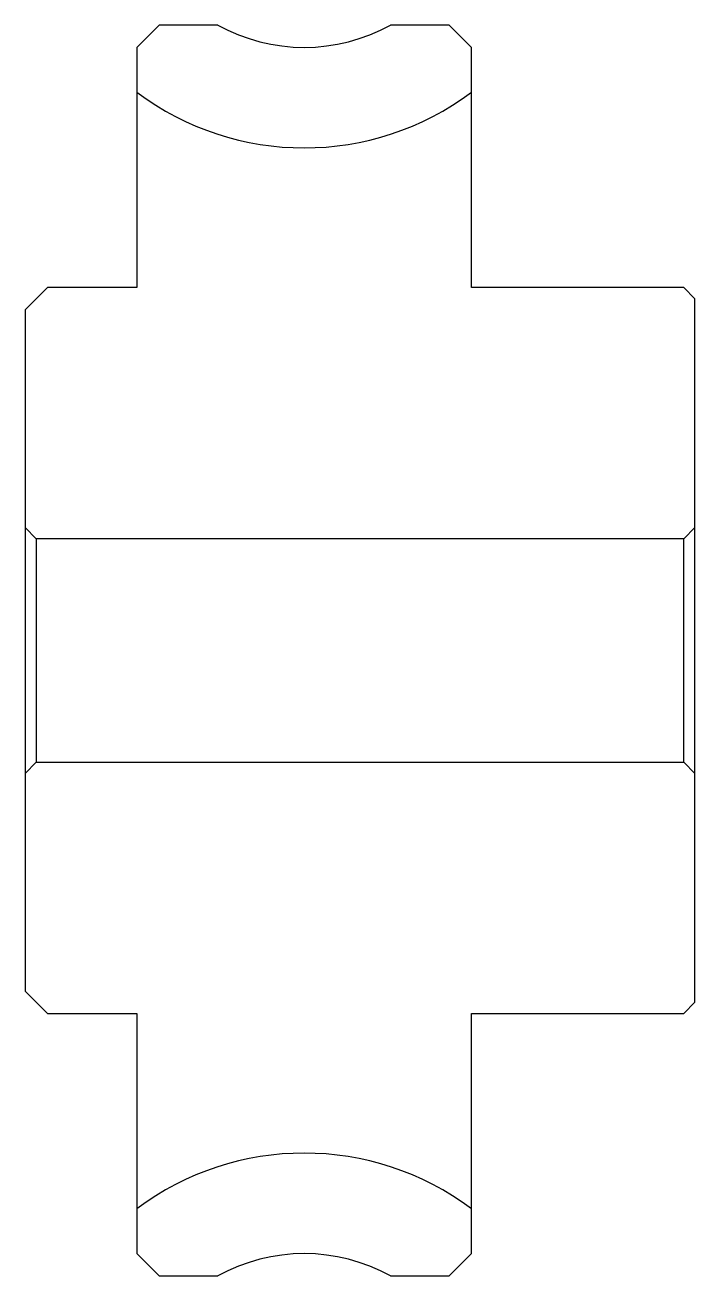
# Model space of a CAD drawing. Header units: metres. Extents: x 139 to 199, y 90 to 202.
import ezdxf

# ---------------------------------------------------------------- set-up
doc = ezdxf.new("R2010")
doc.units = ezdxf.units.M

msp = doc.modelspace()

# ---------------------------------------------------------------- linework, layer by layer
at = {"color": 4}
for p, q in [((198.888885, 156.833328), (197.888885, 155.833328)), ((138.888885, 134.833328), (139.888885, 135.833328)), ((198.888885, 134.833328), (197.888885, 135.833328))]:
    msp.add_line(p, q, dxfattribs=at)
for points in [[(156.142914, 201.833328), (150.888885, 201.833328), (148.888885, 199.833328), (148.888885, 178.333328), (140.888885, 178.333328), (138.888885, 176.333328), (138.888885, 134.833328)], [(178.888885, 178.333328), (178.888885, 199.833328), (176.888885, 201.833328), (171.634857, 201.833328)], [(178.888885, 113.333328), (197.888885, 113.333328), (198.888885, 114.333328), (198.888885, 177.333328), (197.888885, 178.333328), (178.888885, 178.333328)], [(138.888885, 156.833328), (139.888885, 155.833328), (139.888885, 135.833328), (197.888885, 135.833328), (197.888885, 155.833328), (139.888885, 155.833328)], [(138.888885, 134.833328), (138.888885, 115.333328), (140.888885, 113.333328), (148.888885, 113.333328), (148.888885, 91.833328), (150.888885, 89.833328), (156.142914, 89.833328)], [(171.634857, 89.833328), (176.888885, 89.833328), (178.888885, 91.833328), (178.888885, 113.333328)]]:
    msp.add_lwpolyline(points, dxfattribs=at)
for centre, radius, start, end in [((163.888885, 215.833328), 16, 241.04497738, 298.95502742), ((163.888885, 215.833328), 25, 233.13010317, 306.86989683), ((163.888885, 75.833328), 25, 53.13010317, 126.86989683), ((163.888885, 75.833328), 16, 61.04497258, 118.95502262)]:
    msp.add_arc(centre, radius, start, end, dxfattribs=at)

doc.saveas('drawing.dxf')
